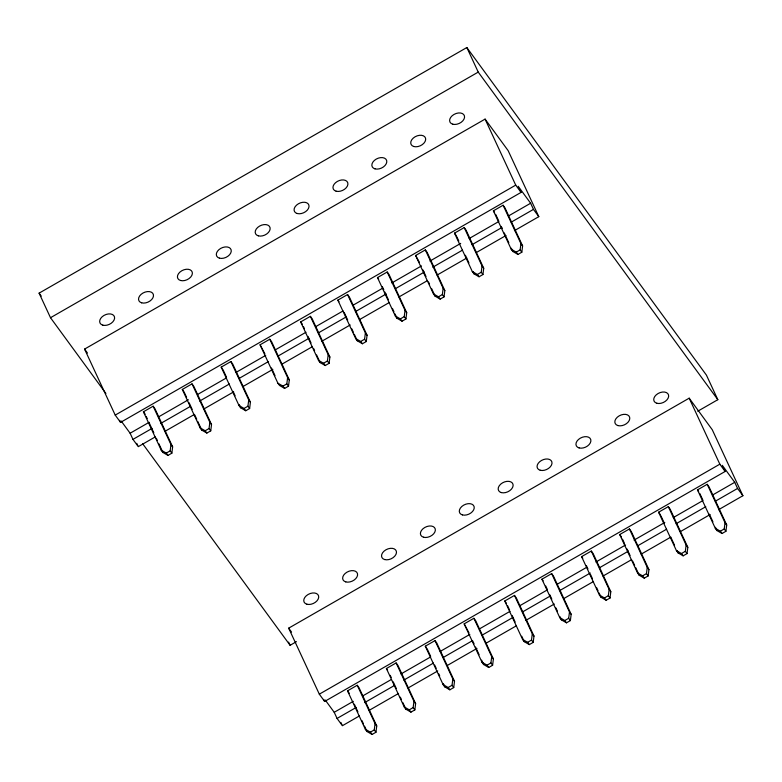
<?xml version="1.0" encoding="UTF-8"?>
<svg xmlns="http://www.w3.org/2000/svg" width="782" height="782" viewBox="0 0 782 782"><rect width="100%" height="100%" fill="white"/><g stroke="black" fill="none" stroke-linecap="round" stroke-linejoin="round"><path stroke-width="1.17" d="M171.864 453.169L170.173 450.862L170.955 444.587L153.135 406.21L143.419 411.791L161.229 450.168L162.92 452.475L167.974 455.407L171.864 453.169L172.636 446.893L154.953 408.693L153.135 406.21M210.749 430.843L209.058 428.536L209.84 422.26L192.02 383.874L182.304 389.456L200.114 427.842L201.805 430.139L206.859 433.072L210.749 430.843L211.521 424.558L193.838 386.367L192.02 383.874M249.634 408.517L247.943 406.21L248.725 399.925L230.905 361.548L221.189 367.129L238.999 405.506L240.69 407.813L245.744 410.745L249.634 408.517L250.406 402.231L232.723 364.031L230.905 361.548M288.519 386.181L286.828 383.874L287.61 377.598L269.79 339.222L260.074 344.803L277.884 383.18L279.575 385.487L284.628 388.419L288.519 386.181L289.291 379.905L271.608 341.705L269.79 339.222M329.105 363.317L327.414 361.01L328.196 354.725L310.376 316.348L300.659 321.93L318.47 360.307L320.161 362.613L325.214 365.546L329.105 363.317L329.877 357.032L312.204 318.831L310.376 316.348M366.289 341.529L364.598 339.222L365.38 332.937L347.56 294.56L337.844 300.141L355.654 338.518L357.345 340.825L362.398 343.757L366.289 341.529L367.061 335.243L349.378 297.052L347.56 294.56M405.936 318.958L404.245 316.651L405.027 310.376L387.207 271.999L377.491 277.581L395.301 315.957L396.992 318.264L402.046 321.197L405.936 318.958L406.708 312.683L389.025 274.482L387.207 271.999M375.966 732.235L374.275 729.929L375.057 723.643L357.237 685.267L347.521 690.848L365.331 729.235L367.022 731.532L372.076 734.464L375.966 732.235L376.738 725.95L359.055 687.759L357.237 685.267M444.049 296.867L442.368 294.56L443.15 288.284L425.33 249.908L415.613 255.489L433.423 293.866L435.115 296.173L440.168 299.105L444.049 296.867L444.831 290.591L427.148 252.391L425.33 249.908M414.851 709.9L413.16 707.602L413.942 701.317L396.122 662.941L386.406 668.522L404.216 706.899L405.907 709.206L410.961 712.138L414.851 709.9L415.623 703.624L397.94 665.423L396.122 662.941M482.934 274.541L481.253 272.234L482.035 265.958L464.215 227.572L454.498 233.153L472.308 271.54L474 273.837L479.053 276.769L482.934 274.541L483.716 268.255L466.033 230.064L464.215 227.572M453.726 687.573L452.045 685.267L452.827 678.991L435.007 640.614L425.291 646.196L443.101 684.573L444.792 686.879L449.846 689.812L453.726 687.573L454.508 681.298L436.825 643.097L435.007 640.614M521.819 252.215L520.138 249.908L520.92 243.622L503.1 205.246L493.383 210.827L511.193 249.204L512.884 251.511L517.938 254.443L521.819 252.215L522.601 245.929L504.918 207.729L503.1 205.246M492.611 665.247L490.93 662.941L491.712 656.665L473.892 618.279L464.176 623.86L481.986 662.246L483.677 664.553L488.73 667.476L492.611 665.247L493.393 658.962L475.71 620.771L473.892 618.279M533.207 642.374L531.516 640.067L532.298 633.791L514.478 595.415L504.761 600.996L522.572 639.373L524.263 641.68L529.316 644.612L533.207 642.374L533.979 636.098L516.296 597.898L514.478 595.415M570.381 620.585L568.7 618.279L569.482 612.003L551.662 573.626L541.946 579.208L559.756 617.584L561.447 619.891L566.5 622.824L570.381 620.585L571.163 614.31L553.48 576.109L551.662 573.626M610.028 598.025L608.347 595.718L609.129 589.433L591.309 551.056L581.593 556.637L599.403 595.014L601.094 597.321L606.148 600.253L610.028 598.025L610.81 591.739L593.127 553.548L591.309 551.056M648.151 575.933L646.47 573.626L647.242 567.341L629.432 528.964L619.706 534.546L637.526 572.932L639.207 575.229L644.26 578.162L648.151 575.933L648.933 569.648L631.25 531.457L629.432 528.964M687.036 553.597L685.355 551.3L686.127 545.015L668.317 506.638L658.591 512.22L676.41 550.596L678.092 552.903L683.145 555.836L687.036 553.597L687.818 547.322L670.135 509.121L668.317 506.638M725.921 531.271L724.24 528.964L725.012 522.689L707.202 484.312L697.476 489.894L715.295 528.27L716.977 530.577L722.03 533.51L725.921 531.271L726.703 524.996L709.02 486.795L707.202 484.312M105.902 393.463L50.498 317.717L39.1 293.152L466.834 47.536L706.429 375.125L717.827 399.69L697.71 411.244M50.498 317.717L478.232 72.1L717.827 399.69M538.798 216.663L533.471 209.38L530.626 203.242L518.202 186.263L521.056 192.401L120.545 422.388L115.218 415.105L84.573 349.095L485.084 119.108L508.153 150.652L538.798 216.663L514.429 230.661M115.218 415.105L515.729 185.119L521.056 192.401M121.142 420.96L130.115 433.228L149.186 422.28M158.726 416.806L188.394 399.768M197.924 394.294L226.536 377.862M236.066 372.388L265.733 355.351M275.274 349.877L305.997 332.233M315.537 326.759L343.083 310.933M352.623 305.459L382.29 288.421M391.821 282.947L421.488 265.909M429.963 261.041L460.696 243.398M469.171 238.53L498.838 221.501M508.378 216.018L530.626 203.242M130.115 433.228L132.96 439.376L152.04 428.419M160.515 423.551L190.182 406.523M199.713 401.039L229.38 384.001M238.921 378.527L268.588 361.489M278.118 356.015L308.851 338.371M318.382 332.897L345.937 317.081M355.468 311.598L386.2 293.954M395.731 288.48L424.343 272.058M432.817 267.19L462.485 250.152M472.025 244.678L501.692 227.64M511.223 222.166L533.471 209.38M155.237 436.923L138.287 446.649L132.96 439.376M164.777 431.439L194.444 414.411M203.985 408.927L233.652 391.89M243.182 386.416L272.85 369.378M282.39 363.904L312.057 346.866M321.588 341.392L350.199 324.97M359.74 319.486L389.407 302.458M398.937 296.974L427.549 280.552M437.079 275.078L466.746 258.04M476.287 252.566L505.954 235.529M161.229 450.168L166.283 453.101L170.173 450.862M200.114 427.842L205.167 430.765L209.058 428.536M238.999 405.506L244.052 408.439L247.943 406.21M277.884 383.18L282.937 386.113L286.828 383.874M355.654 338.518L360.707 341.451L364.598 339.222M433.423 293.866L438.477 296.798L442.368 294.56M472.308 271.54L477.362 274.462L481.253 272.234M511.193 249.204L516.247 252.136L520.138 249.908M395.301 315.957L400.355 318.89L404.245 316.651M318.47 360.307L323.523 363.239L327.414 361.01M742.9 495.729L737.573 488.447L734.728 482.308L722.304 465.319L725.149 471.458L324.638 701.454L319.32 694.172L288.675 628.161L689.186 398.175L712.255 429.719L742.9 495.729L718.531 509.727M142.598 443.638L290.102 645.306L296.446 641.66M319.32 694.172L719.831 464.185L725.149 471.458M325.244 700.027L334.217 712.294L353.288 701.346M362.819 695.872L391.43 679.441M400.971 673.967L430.638 656.929M440.168 651.455L469.835 634.417M479.376 628.943L510.099 611.299M519.639 605.815L547.185 589.999M556.716 584.525L586.392 567.488M595.923 562.014L625.59 544.976M634.065 540.108L664.798 522.464M673.273 517.596L702.94 500.558M712.47 495.084L734.728 482.308M334.217 712.294L337.062 718.433L356.133 707.485M364.617 702.617L394.284 685.579M403.815 680.105L433.482 663.068M443.023 657.594L472.69 640.556M482.22 635.082L512.953 617.438M522.484 611.964L550.039 596.138M559.57 590.664L590.302 573.02M599.833 567.546L628.445 551.115M637.975 545.641L666.587 529.209M676.117 523.735L705.784 506.697M715.325 501.223L737.573 488.447M359.339 715.98L342.389 725.716L337.062 718.433M368.879 710.506L398.546 693.468M408.077 687.994L437.744 670.956M447.284 665.482L476.952 648.444M486.492 642.97L516.159 625.932M525.69 620.458L554.301 604.027M563.832 598.553L593.499 581.515M603.039 576.041L631.651 559.619M641.181 554.135L670.848 537.097M680.389 531.623L710.056 514.585M365.331 729.235L370.385 732.157L374.275 729.929M404.216 706.899L409.269 709.831L413.16 707.602M443.101 684.573L448.154 687.505L452.045 685.267M481.986 662.246L487.039 665.179L490.93 662.941M559.756 617.584L564.809 620.517L568.7 618.279M637.526 572.932L642.579 575.855L646.47 573.626M676.41 550.596L681.464 553.529L685.355 551.3M715.295 528.27L720.349 531.203L724.24 528.964M599.403 595.014L604.457 597.947L608.347 595.718M522.572 639.373L527.625 642.305L531.516 640.067M520.92 243.622L522.601 245.929M725.012 522.689L726.703 524.996M493.383 210.827L494.566 212.45M697.476 489.894L698.658 491.507M516.247 252.136L517.938 254.443M720.349 531.203L722.03 533.51M482.035 265.958L483.716 268.255M686.127 545.015L687.818 547.322M454.498 233.153L456.268 235.587M658.591 512.22L660.37 514.644M477.362 274.462L479.053 276.769M681.464 553.529L683.145 555.836M443.15 288.284L444.831 290.591M647.242 567.341L648.933 569.648M415.613 255.489L419.406 262.283M619.706 534.546L621.485 536.98M438.477 296.798L440.168 299.105M642.579 575.855L644.26 578.162M405.027 310.376L406.708 312.683M609.129 589.433L610.81 591.739M377.491 277.581L378.674 279.194M581.593 556.637L582.776 558.26M400.355 318.89L402.046 321.197M604.457 597.947L606.148 600.253M365.38 332.937L367.061 335.243M569.482 612.003L571.163 614.31M337.844 300.141L339.026 301.764M541.946 579.208L543.128 580.821M360.707 341.451L362.398 343.757M564.809 620.517L566.5 622.824M328.196 354.725L329.877 357.032M532.298 633.791L533.979 636.098M300.659 321.93L302.438 324.354M504.761 600.996L506.531 603.421M323.523 363.239L325.214 365.546M527.625 642.305L529.316 644.612M287.61 377.598L289.291 379.905M491.712 656.665L493.393 658.962M260.074 344.803L264.883 353.787M464.176 623.86L468.985 632.853M282.937 386.113L284.628 388.419M487.039 665.179L488.73 667.476M248.725 399.925L250.406 402.231M452.827 678.991L454.508 681.298M221.189 367.129L222.371 368.752M425.291 646.196L426.473 647.809M244.052 408.439L245.744 410.745M448.154 687.505L449.846 689.812M209.84 422.26L211.521 424.558M413.942 701.317L415.623 703.624M182.304 389.456L184.073 391.89M386.406 668.522L387.589 670.145M205.167 430.765L206.859 433.072M409.269 709.831L410.961 712.138M170.955 444.587L172.636 446.893M375.057 723.643L376.738 725.95M143.419 411.791L145.188 414.216M347.521 690.848L349.29 693.282M166.283 453.101L167.974 455.407M370.385 732.157L372.076 734.464M84.573 349.095L87.457 353.044M288.675 628.161L291.559 632.1M39.1 293.152L41.26 296.104M689.186 398.175L719.831 464.185M699.763 493.413L702.803 499.972M709.382 514.175L712.93 521.829M715.462 527.293L716.977 530.577M466.834 47.536L478.232 72.1M485.084 119.108L515.729 185.119M660.878 515.739L664.417 523.393M671.005 537.605L674.553 545.25M677.085 550.714L678.092 552.903M495.661 214.346L498.701 220.905M501.233 226.369L502.239 228.559M504.273 232.928L508.828 242.772M511.36 248.236L512.884 251.511M622.501 539.16L624.525 543.529M627.056 549.003L630.096 555.562M632.628 561.026L634.652 565.396M635.668 567.585L639.207 575.229M456.776 236.672L458.799 241.052M465.388 255.255L468.926 262.908M472.983 271.657L474 273.837M586.402 565.621L587.927 568.905M590.459 574.369L592.482 578.739M596.529 587.487L598.054 590.762M599.061 592.952L601.094 597.321M422.954 269.937L425.995 276.496M428.526 281.96L429.543 284.149M431.566 288.519L435.115 296.173M545.738 586.001L547.263 589.286M549.795 594.75L551.818 599.12M555.875 607.868L557.39 611.143M559.922 616.607L561.447 619.891M382.3 286.564L383.825 289.839M384.832 292.028L388.38 299.682M392.427 308.421L393.952 311.705M394.969 313.885L396.992 318.264M507.547 605.61L509.571 609.98M512.102 615.444L515.143 622.003M521.731 636.216L524.263 641.68M344.178 312.409L347.716 320.063M351.773 328.802L353.288 332.086M354.305 334.266L357.345 340.825M473.042 641.592L474.048 643.782M475.573 647.056L479.112 654.71M481.644 660.174L483.677 664.553M303.445 326.544L304.462 328.733M308 336.377L311.041 342.936M313.572 348.401L314.589 350.59M316.612 354.96L320.161 362.613M427.06 648.62L430.608 656.274M434.655 665.013L436.18 668.297M438.712 673.761L439.728 675.951M443.267 683.595L444.792 686.879M271.471 367.999L275.01 375.643M390.208 675.325L391.215 677.505M393.238 681.884L396.279 688.434M400.335 697.182L401.342 699.372M402.867 702.647L405.907 709.206M222.958 369.554L226.506 377.207M233.095 391.42L235.118 395.79M239.165 404.538L240.69 407.813M354.354 704.211L357.902 711.864M361.958 720.603L363.474 723.888M364.49 726.067L367.022 731.532M340.854 722.412L341.881 724.621M184.581 392.975L186.605 397.354M189.146 402.818L192.177 409.377M194.708 414.841L196.741 419.211M197.748 421.4L201.805 430.139M323.689 699.401L324.638 701.454M288.607 642.11L290.102 645.306M146.205 416.405L147.221 418.585M149.245 422.964L153.8 432.798M156.332 438.262L157.348 440.452M158.863 443.726L162.92 452.475M136.752 443.355L137.779 445.554M119.587 420.345L120.545 422.388M345.781 581.896A7.888 5.2 -24.9 0 0 357.57 575.122A7.888 5.2 -24.9 0 0 347.012 572.141A7.888 5.2 -24.9 0 0 345.781 581.896M384.666 559.56A7.888 5.2 -24.9 0 0 396.454 552.796A7.888 5.2 -24.9 0 0 385.897 549.814A7.888 5.2 -24.9 0 0 384.666 559.56M501.321 492.582A7.888 5.2 -24.9 0 0 513.1 485.808A7.888 5.2 -24.9 0 0 502.552 482.826A7.888 5.2 -24.9 0 0 501.321 492.582M423.551 537.234A7.888 5.2 -24.9 0 0 435.33 530.47A7.888 5.2 -24.9 0 0 424.782 527.479A7.888 5.2 -24.9 0 0 423.551 537.234M579.091 447.92A7.888 5.2 -24.9 0 0 590.869 441.156A7.888 5.2 -24.9 0 0 580.322 438.164A7.888 5.2 -24.9 0 0 579.091 447.92M540.206 470.246A7.888 5.2 -24.9 0 0 551.984 463.482A7.888 5.2 -24.9 0 0 541.437 460.49A7.888 5.2 -24.9 0 0 540.206 470.246M617.976 425.594A7.888 5.2 -24.9 0 0 629.754 418.82A7.888 5.2 -24.9 0 0 619.207 415.838A7.888 5.2 -24.9 0 0 617.976 425.594M656.851 403.258A7.888 5.2 -24.9 0 0 668.639 396.494A7.888 5.2 -24.9 0 0 658.092 393.512A7.888 5.2 -24.9 0 0 656.851 403.258M462.436 514.908A7.888 5.2 -24.9 0 0 474.215 508.134A7.888 5.2 -24.9 0 0 463.667 505.152A7.888 5.2 -24.9 0 0 462.436 514.908M306.896 604.222A7.888 5.2 -24.9 0 0 318.685 597.458A7.888 5.2 -24.9 0 0 308.128 594.467A7.888 5.2 -24.9 0 0 306.896 604.222M102.794 325.156A7.888 5.2 -24.9 0 0 114.583 318.391A7.888 5.2 -24.9 0 0 104.026 315.41A7.888 5.2 -24.9 0 0 102.794 325.156M141.679 302.829A7.888 5.2 -24.9 0 0 153.468 296.065A7.888 5.2 -24.9 0 0 142.91 293.074A7.888 5.2 -24.9 0 0 141.679 302.829M180.564 280.503A7.888 5.2 -24.9 0 0 192.352 273.729A7.888 5.2 -24.9 0 0 181.795 270.748A7.888 5.2 -24.9 0 0 180.564 280.503M219.449 258.168A7.888 5.2 -24.9 0 0 231.237 251.403A7.888 5.2 -24.9 0 0 220.68 248.422A7.888 5.2 -24.9 0 0 219.449 258.168M258.334 235.841A7.888 5.2 -24.9 0 0 270.122 229.077A7.888 5.2 -24.9 0 0 259.565 226.086A7.888 5.2 -24.9 0 0 258.334 235.841M297.219 213.515A7.888 5.2 -24.9 0 0 309.007 206.751A7.888 5.2 -24.9 0 0 298.45 203.76A7.888 5.2 -24.9 0 0 297.219 213.515M336.104 191.189A7.888 5.2 -24.9 0 0 347.892 184.415A7.888 5.2 -24.9 0 0 337.335 181.434A7.888 5.2 -24.9 0 0 336.104 191.189M374.989 168.853A7.888 5.2 -24.9 0 0 386.767 162.089A7.888 5.2 -24.9 0 0 376.22 159.098A7.888 5.2 -24.9 0 0 374.989 168.853M413.873 146.527A7.888 5.2 -24.9 0 0 425.652 139.763A7.888 5.2 -24.9 0 0 415.105 136.772A7.888 5.2 -24.9 0 0 413.873 146.527M452.758 124.201A7.888 5.2 -24.9 0 0 464.537 117.427A7.888 5.2 -24.9 0 0 453.99 114.446A7.888 5.2 -24.9 0 0 452.758 124.201"/></g></svg>
